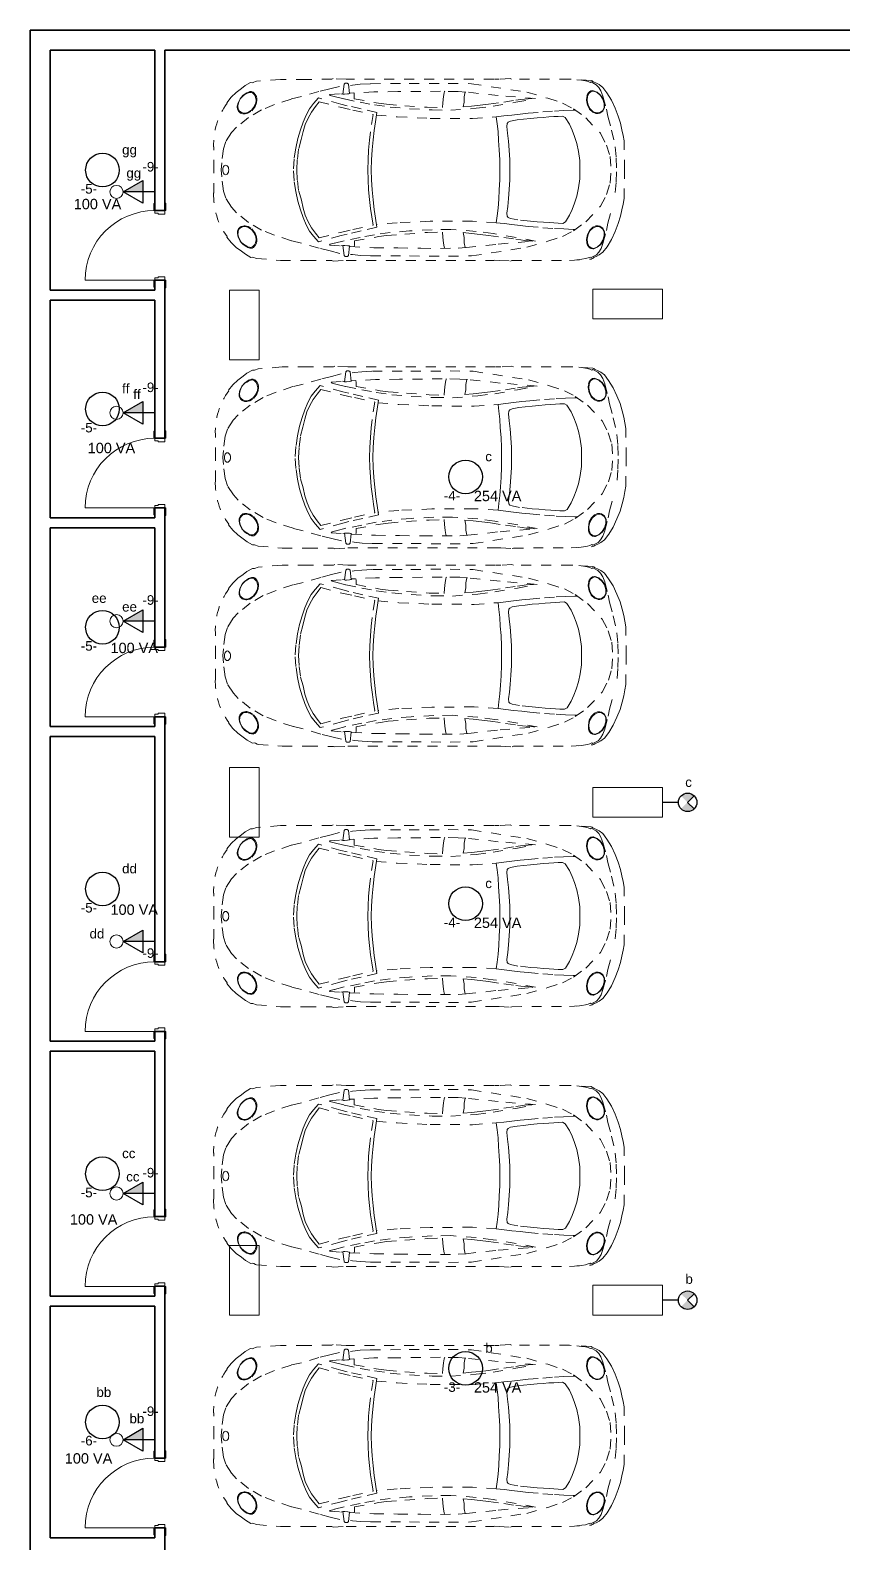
# Model space of a CAD drawing. Header units: metres. Extents: x -182 to 99, y 70 to 113.
# Drawn here: x -167.79 to -159.63, y 95.7 to 110.89 of the extents above; entities that cross this region are included whole.
import ezdxf

# ---------------------------------------------------------------- set-up
doc = ezdxf.new("R2010")
doc.units = ezdxf.units.M
doc.header["$LTSCALE"] = 0.01
doc.linetypes.add('Basculante', pattern=[0.003969, 0.002381, -0.001587])
for name, color, linetype, lineweight in [('A-DETL-GENF', 3, 'Basculante', 9), ('A-DOOR', 1, 'Continuous', 9), ('A-DOOR-FRAM', 1, 'Continuous', 13), ('A-WALL', 2, 'Continuous', 9), ('S-COLS', 6, 'Continuous', 9)]:
    doc.layers.add(name, color=color, linetype=linetype, lineweight=lineweight)
doc.layers.add('Elétrica', color=7, linetype='Continuous')
doc.styles.add('Arial', font='arial.ttf', dxfattribs={"height": 0.29506})

# ---------------------------------------------------------------- blocks, each defined once
blk = doc.blocks.new('M_RPC Escarabajo - M_RPC Escarabajo-195601-Subsuelo')
at = {"layer": 'A-DETL-GENF'}
for p, q in [((-0.235, 3.363), (-0.003, 3.363)), ((-0.003, 3.363), (0.229, 3.363)), ((-0.678, 3.23), (-0.732, 3.187)), ((-0.673, 3.229), (-0.678, 3.23)), ((-0.378, 3.183), (-0.287, 3.243)), ((-0.287, 3.243), (-0.215, 3.265)), ((-0.215, 3.265), (-0.074, 3.283)), ((-0.074, 3.283), (-0.002, 3.287)), ((-0.049, 3.25), (-0.051, 3.242)), ((-0.051, 3.242), (-0.049, 3.235)), ((-0.044, 3.257), (-0.049, 3.25)), ((-0.049, 3.235), (-0.044, 3.227)), ((-0.037, 3.264), (-0.044, 3.257)), ((-0.044, 3.227), (-0.037, 3.221)), ((-0.027, 3.268), (-0.037, 3.264)), ((-0.037, 3.221), (-0.027, 3.216)), ((-0.016, 3.271), (-0.027, 3.268)), ((-0.027, 3.216), (-0.016, 3.213)), ((-0.003, 3.272), (-0.016, 3.271)), ((-0.016, 3.213), (-0.003, 3.212)), ((0.068, 3.283), (-0.003, 3.287)), ((-0.003, 3.212), (-0.002, 3.212)), ((-0.002, 3.272), (0.01, 3.271)), ((0.01, 3.213), (-0.002, 3.212)), ((0.01, 3.271), (0.021, 3.268)), ((0.021, 3.216), (0.01, 3.213)), ((0.021, 3.268), (0.031, 3.264)), ((0.031, 3.221), (0.021, 3.216)), ((0.031, 3.264), (0.038, 3.257)), ((0.038, 3.227), (0.031, 3.221)), ((0.038, 3.257), (0.043, 3.25)), ((0.043, 3.235), (0.038, 3.227)), ((0.043, 3.25), (0.045, 3.242)), ((0.045, 3.242), (0.043, 3.235)), ((0.21, 3.266), (0.068, 3.283)), ((0.281, 3.243), (0.21, 3.266)), ((0.373, 3.184), (0.281, 3.243)), ((0.726, 3.188), (0.672, 3.23)), ((-0.85, 3.045), (-0.881, 2.991)), ((-0.819, 3.083), (-0.85, 3.045)), ((-0.781, 3.137), (-0.819, 3.083)), ((-0.732, 3.187), (-0.781, 3.137)), ((-0.767, 3.047), (-0.777, 3.029)), ((-0.76, 3.048), (-0.77, 3.031)), ((-0.753, 3.066), (-0.767, 3.047)), ((-0.748, 3.065), (-0.76, 3.048)), ((-0.731, 3.088), (-0.753, 3.066)), ((-0.728, 3.086), (-0.748, 3.065)), ((-0.718, 3.098), (-0.731, 3.088)), ((-0.716, 3.095), (-0.728, 3.086)), ((-0.677, 3.119), (-0.718, 3.098)), ((-0.677, 3.114), (-0.716, 3.095)), ((-0.642, 3.125), (-0.677, 3.119)), ((-0.645, 3.12), (-0.677, 3.114)), ((-0.634, 3.119), (-0.645, 3.12)), ((-0.631, 3.125), (-0.642, 3.125)), ((-0.619, 3.117), (-0.634, 3.119)), ((-0.615, 3.123), (-0.631, 3.125)), ((-0.606, 3.112), (-0.619, 3.117)), ((-0.601, 3.118), (-0.615, 3.123)), ((-0.596, 3.106), (-0.606, 3.112)), ((-0.59, 3.11), (-0.601, 3.118)), ((-0.577, 3.083), (-0.596, 3.106)), ((-0.581, 3.101), (-0.59, 3.11)), ((-0.574, 3.093), (-0.581, 3.101)), ((-0.579, 3.02), (-0.572, 3.047)), ((-0.574, 3.069), (-0.577, 3.083)), ((-0.57, 3.086), (-0.574, 3.093)), ((-0.572, 3.056), (-0.574, 3.069)), ((-0.572, 3.047), (-0.572, 3.056)), ((-0.572, 3.018), (-0.564, 3.047)), ((-0.567, 3.072), (-0.57, 3.086)), ((-0.564, 3.058), (-0.567, 3.072)), ((-0.564, 3.047), (-0.564, 3.058)), ((-0.53, 3.014), (-0.433, 3.134)), ((-0.433, 3.134), (-0.378, 3.183)), ((0.427, 3.135), (0.373, 3.184)), ((0.524, 3.014), (0.427, 3.135)), ((0.559, 3.058), (0.561, 3.072)), ((0.559, 3.048), (0.559, 3.058)), ((0.566, 3.019), (0.559, 3.048)), ((0.561, 3.072), (0.565, 3.087)), ((0.565, 3.087), (0.568, 3.093)), ((0.566, 3.057), (0.569, 3.07)), ((0.566, 3.047), (0.566, 3.057)), ((0.573, 3.02), (0.566, 3.047)), ((0.568, 3.093), (0.575, 3.102)), ((0.569, 3.07), (0.572, 3.084)), ((0.572, 3.084), (0.59, 3.106)), ((0.575, 3.102), (0.584, 3.111)), ((0.584, 3.111), (0.595, 3.118)), ((0.59, 3.106), (0.6, 3.113)), ((0.595, 3.118), (0.609, 3.123)), ((0.6, 3.113), (0.613, 3.118)), ((0.609, 3.123), (0.626, 3.126)), ((0.613, 3.118), (0.629, 3.12)), ((0.626, 3.126), (0.637, 3.126)), ((0.629, 3.12), (0.639, 3.12)), ((0.637, 3.126), (0.672, 3.119)), ((0.639, 3.12), (0.671, 3.114)), ((0.671, 3.114), (0.71, 3.096)), ((0.672, 3.119), (0.712, 3.099)), ((0.71, 3.096), (0.722, 3.087)), ((0.712, 3.099), (0.725, 3.089)), ((0.722, 3.087), (0.742, 3.066)), ((0.725, 3.089), (0.747, 3.066)), ((0.775, 3.138), (0.726, 3.188)), ((0.742, 3.066), (0.755, 3.049)), ((0.747, 3.066), (0.761, 3.047)), ((0.755, 3.049), (0.765, 3.032)), ((0.761, 3.047), (0.772, 3.03)), ((0.814, 3.084), (0.775, 3.138)), ((0.844, 3.046), (0.814, 3.084)), ((0.875, 2.992), (0.844, 3.046)), ((-0.893, 2.934), (-0.912, 2.692)), ((-0.89, 2.945), (-0.893, 2.934)), ((-0.882, 2.96), (-0.89, 2.945)), ((-0.879, 2.971), (-0.882, 2.96)), ((-0.881, 2.991), (-0.879, 2.971)), ((-0.788, 2.999), (-0.789, 2.984)), ((-0.789, 2.984), (-0.788, 2.977)), ((-0.782, 3.02), (-0.788, 2.999)), ((-0.788, 2.977), (-0.783, 2.967)), ((-0.783, 2.967), (-0.781, 2.964)), ((-0.777, 3.029), (-0.782, 3.02)), ((-0.78, 3.004), (-0.781, 2.99)), ((-0.781, 2.99), (-0.78, 2.984)), ((-0.781, 2.964), (-0.773, 2.956)), ((-0.775, 3.023), (-0.78, 3.004)), ((-0.78, 2.984), (-0.775, 2.974)), ((-0.77, 3.031), (-0.775, 3.023)), ((-0.775, 2.974), (-0.766, 2.963)), ((-0.773, 2.956), (-0.761, 2.946)), ((-0.766, 2.963), (-0.755, 2.954)), ((-0.761, 2.946), (-0.738, 2.934)), ((-0.755, 2.954), (-0.734, 2.942)), ((-0.738, 2.934), (-0.72, 2.931)), ((-0.734, 2.942), (-0.717, 2.939)), ((-0.72, 2.931), (-0.706, 2.93)), ((-0.717, 2.939), (-0.704, 2.938)), ((-0.706, 2.93), (-0.676, 2.934)), ((-0.704, 2.938), (-0.676, 2.941)), ((-0.676, 2.941), (-0.633, 2.959)), ((-0.676, 2.934), (-0.639, 2.948)), ((-0.639, 2.948), (-0.63, 2.953)), ((-0.633, 2.959), (-0.601, 2.985)), ((-0.63, 2.953), (-0.596, 2.981)), ((-0.607, 2.882), (-0.53, 3.014)), ((-0.601, 2.985), (-0.579, 3.02)), ((-0.589, 2.99), (-0.572, 3.018)), ((0.601, 2.882), (0.524, 3.014)), ((0.583, 2.991), (0.566, 3.019)), ((0.596, 2.985), (0.573, 3.02)), ((0.624, 2.953), (0.59, 2.981)), ((0.627, 2.959), (0.596, 2.985)), ((0.634, 2.948), (0.624, 2.953)), ((0.67, 2.941), (0.627, 2.959)), ((0.67, 2.934), (0.634, 2.948)), ((0.698, 2.938), (0.67, 2.941)), ((0.701, 2.931), (0.67, 2.934)), ((0.711, 2.94), (0.698, 2.938)), ((0.714, 2.931), (0.701, 2.931)), ((0.728, 2.943), (0.711, 2.94)), ((0.733, 2.934), (0.714, 2.931)), ((0.75, 2.954), (0.728, 2.943)), ((0.756, 2.946), (0.733, 2.934)), ((0.761, 2.964), (0.75, 2.954)), ((0.768, 2.956), (0.756, 2.946)), ((0.77, 2.974), (0.761, 2.964)), ((0.765, 3.032), (0.769, 3.024)), ((0.775, 2.964), (0.768, 2.956)), ((0.769, 3.024), (0.775, 3.005)), ((0.774, 2.984), (0.77, 2.974)), ((0.772, 3.03), (0.776, 3.021)), ((0.776, 2.991), (0.774, 2.984)), ((0.775, 3.005), (0.776, 2.991)), ((0.777, 2.967), (0.775, 2.964)), ((0.776, 3.021), (0.783, 3)), ((0.782, 2.978), (0.777, 2.967)), ((0.784, 2.985), (0.782, 2.978)), ((0.783, 3), (0.784, 2.985)), ((0.873, 2.972), (0.875, 2.992)), ((0.877, 2.961), (0.873, 2.972)), ((0.884, 2.945), (0.877, 2.961)), ((0.888, 2.935), (0.884, 2.945)), ((0.906, 2.693), (0.888, 2.935)), ((-0.714, 2.583), (-0.658, 2.753)), ((-0.658, 2.753), (-0.607, 2.882)), ((0.653, 2.754), (0.601, 2.882)), ((0.709, 2.584), (0.653, 2.754)), ((-0.912, 2.692), (-0.912, 2.433)), ((-0.738, 2.482), (-0.714, 2.583)), ((0.733, 2.483), (0.709, 2.584)), ((0.906, 2.434), (0.906, 2.693)), ((-0.912, 2.433), (-0.913, 2.177)), ((-0.789, 2.305), (-0.738, 2.482)), ((-0.617, 2.4), (-0.553, 2.436)), ((-0.553, 2.436), (-0.482, 2.466)), ((-0.459, 2.443), (-0.523, 2.414)), ((-0.482, 2.466), (-0.404, 2.493)), ((-0.388, 2.466), (-0.459, 2.443)), ((-0.404, 2.493), (-0.317, 2.519)), ((-0.306, 2.483), (-0.388, 2.466)), ((-0.317, 2.519), (-0.221, 2.539)), ((-0.218, 2.509), (-0.306, 2.483)), ((-0.221, 2.539), (-0.112, 2.555)), ((-0.11, 2.523), (-0.218, 2.509)), ((-0.112, 2.555), (-0.002, 2.561)), ((-0.002, 2.529), (-0.11, 2.523)), ((0.107, 2.555), (-0.003, 2.561)), ((-0.003, 2.529), (0.105, 2.523)), ((0.105, 2.523), (0.213, 2.509)), ((0.216, 2.539), (0.107, 2.555)), ((0.213, 2.509), (0.301, 2.484)), ((0.312, 2.519), (0.216, 2.539)), ((0.301, 2.484), (0.383, 2.466)), ((0.399, 2.493), (0.312, 2.519)), ((0.383, 2.466), (0.454, 2.444)), ((0.477, 2.466), (0.399, 2.493)), ((0.454, 2.444), (0.518, 2.415)), ((0.548, 2.436), (0.477, 2.466)), ((0.612, 2.4), (0.548, 2.436)), ((0.784, 2.306), (0.733, 2.483)), ((0.908, 2.178), (0.906, 2.434)), ((-0.817, 2.195), (-0.789, 2.305)), ((-0.725, 2.31), (-0.668, 2.36)), ((-0.663, 2.084), (-0.725, 2.31)), ((-0.639, 2.341), (-0.686, 2.303)), ((-0.686, 2.303), (-0.631, 2.091)), ((-0.668, 2.36), (-0.617, 2.4)), ((-0.583, 2.382), (-0.639, 2.341)), ((-0.523, 2.414), (-0.583, 2.382)), ((0.518, 2.415), (0.578, 2.382)), ((0.578, 2.382), (0.633, 2.342)), ((0.663, 2.361), (0.612, 2.4)), ((0.681, 2.303), (0.626, 2.092)), ((0.633, 2.342), (0.681, 2.303)), ((0.658, 2.085), (0.72, 2.31)), ((0.72, 2.31), (0.663, 2.361)), ((0.812, 2.196), (0.784, 2.306)), ((-0.913, 2.177), (-0.919, 2.163)), ((-0.919, 2.163), (-0.911, 2.033)), ((-0.841, 2.098), (-0.817, 2.195)), ((-0.758, 2.199), (-0.767, 2.085)), ((-0.75, 2.192), (-0.758, 2.199)), ((-0.74, 2.153), (-0.75, 2.192)), ((-0.714, 2.052), (-0.74, 2.153)), ((0.735, 2.153), (0.71, 2.052)), ((0.745, 2.192), (0.735, 2.153)), ((0.753, 2.2), (0.745, 2.192)), ((0.753, 2.2), (0.762, 2.086)), ((0.836, 2.099), (0.812, 2.196)), ((0.907, 2.034), (0.914, 2.164)), ((0.914, 2.164), (0.908, 2.178)), ((-0.911, 2.033), (-0.911, 0.549)), ((-0.863, 2.053), (-0.872, 2.042)), ((-0.872, 2.042), (-0.872, 2.021)), ((-0.872, 2.021), (-0.863, 2.009)), ((-0.763, 2.065), (-0.863, 2.053)), ((-0.863, 2.009), (-0.769, 2)), ((-0.851, 1.988), (-0.854, 1.968)), ((-0.773, 1.994), (-0.784, 1.755)), ((-0.769, 2), (-0.773, 1.994)), ((-0.769, 2), (-0.767, 2.004)), ((-0.767, 2.085), (-0.763, 2.065)), ((-0.767, 2.004), (-0.764, 2.017)), ((-0.764, 2.017), (-0.762, 2.047)), ((-0.762, 2.06), (-0.763, 2.065)), ((-0.762, 2.047), (-0.762, 2.06)), ((-0.681, 1.893), (-0.714, 2.052)), ((-0.647, 2.022), (-0.663, 2.084)), ((-0.614, 1.882), (-0.647, 2.022)), ((-0.631, 2.091), (-0.602, 1.965)), ((0.626, 2.092), (0.598, 1.965)), ((0.61, 1.882), (0.642, 2.022)), ((0.642, 2.022), (0.658, 2.085)), ((0.71, 2.052), (0.676, 1.893)), ((0.757, 2.061), (0.758, 2.066)), ((0.757, 2.048), (0.757, 2.061)), ((0.76, 2.018), (0.757, 2.048)), ((0.762, 2.086), (0.758, 2.065)), ((0.758, 2.066), (0.858, 2.054)), ((0.762, 2.005), (0.76, 2.018)), ((0.764, 2.001), (0.762, 2.005)), ((0.858, 2.01), (0.764, 2.001)), ((0.768, 1.994), (0.764, 2.001)), ((0.78, 1.756), (0.768, 1.994)), ((0.846, 1.989), (0.849, 1.969)), ((0.858, 2.054), (0.867, 2.042)), ((0.867, 2.022), (0.858, 2.01)), ((0.867, 2.042), (0.867, 2.022)), ((0.907, 0.55), (0.907, 2.034)), ((-0.862, 1.89), (-0.867, 1.786)), ((-0.854, 1.968), (-0.862, 1.89)), ((-0.776, 1.951), (-0.77, 1.952)), ((-0.77, 1.952), (-0.762, 1.95)), ((-0.762, 1.95), (-0.716, 1.95)), ((-0.716, 1.95), (-0.672, 1.706)), ((-0.654, 1.747), (-0.681, 1.893)), ((-0.579, 1.725), (-0.614, 1.882)), ((-0.602, 1.965), (-0.557, 1.762)), ((0.598, 1.965), (0.553, 1.763)), ((0.574, 1.726), (0.61, 1.882)), ((0.676, 1.893), (0.65, 1.747)), ((0.711, 1.951), (0.667, 1.707)), ((0.758, 1.951), (0.711, 1.951)), ((0.765, 1.953), (0.758, 1.951)), ((0.771, 1.952), (0.765, 1.953)), ((0.849, 1.969), (0.857, 1.891)), ((0.857, 1.891), (0.863, 1.787)), ((-0.867, 1.786), (-0.867, 1.398)), ((-0.784, 1.755), (-0.787, 1.514)), ((-0.672, 1.706), (-0.661, 1.627)), ((-0.632, 1.591), (-0.654, 1.747)), ((-0.486, 1.74), (-0.579, 1.725)), ((-0.557, 1.762), (-0.473, 1.775)), ((-0.534, 1.521), (-0.552, 1.73)), ((-0.399, 1.751), (-0.486, 1.74)), ((-0.473, 1.775), (-0.392, 1.787)), ((-0.302, 1.763), (-0.399, 1.751)), ((-0.392, 1.787), (-0.299, 1.798)), ((-0.203, 1.772), (-0.302, 1.763)), ((-0.299, 1.798), (-0.202, 1.807)), ((-0.102, 1.778), (-0.203, 1.772)), ((-0.202, 1.807), (-0.102, 1.812)), ((-0.102, 1.812), (-0.001, 1.814)), ((-0.001, 1.781), (-0.102, 1.778)), ((0.097, 1.812), (-0.003, 1.814)), ((-0.003, 1.781), (0.098, 1.778)), ((0.197, 1.807), (0.097, 1.812)), ((0.098, 1.778), (0.198, 1.772)), ((0.295, 1.798), (0.197, 1.807)), ((0.198, 1.772), (0.298, 1.763)), ((0.38, 1.788), (0.295, 1.798)), ((0.298, 1.763), (0.394, 1.752)), ((0.553, 1.763), (0.38, 1.788)), ((0.394, 1.752), (0.481, 1.74)), ((0.481, 1.74), (0.574, 1.726)), ((0.547, 1.731), (0.53, 1.521)), ((0.65, 1.747), (0.628, 1.591)), ((0.667, 1.707), (0.657, 1.628)), ((0.783, 1.515), (0.78, 1.756)), ((0.863, 1.787), (0.864, 1.399)), ((-0.661, 1.627), (-0.647, 1.444)), ((-0.615, 1.397), (-0.632, 1.591)), ((-0.519, 1.19), (-0.534, 1.521)), ((0.53, 1.521), (0.515, 1.19)), ((0.628, 1.591), (0.611, 1.398)), ((0.657, 1.628), (0.642, 1.445)), ((-0.867, 1.398), (-0.87, 1.006)), ((-0.787, 1.514), (-0.79, 1.283)), ((-0.647, 1.444), (-0.631, 1.217)), ((-0.603, 1.17), (-0.615, 1.397)), ((0.611, 1.398), (0.599, 1.17)), ((0.642, 1.445), (0.627, 1.218)), ((0.785, 1.284), (0.783, 1.515)), ((0.864, 1.399), (0.866, 1.007)), ((-0.79, 1.283), (-0.791, 1.086)), ((-0.631, 1.217), (-0.627, 1.067)), ((0.627, 1.218), (0.623, 1.067)), ((0.787, 1.086), (0.785, 1.284)), ((-0.791, 1.086), (-0.789, 0.907)), ((-0.627, 1.067), (-0.677, 1.063)), ((-0.601, 0.982), (-0.603, 1.17)), ((-0.517, 0.764), (-0.519, 1.19)), ((0.515, 1.19), (0.513, 0.765)), ((0.599, 1.17), (0.597, 0.983)), ((0.623, 1.067), (0.672, 1.063)), ((0.672, 1.063), (0.733, 1.056)), ((0.785, 0.908), (0.787, 1.086)), ((-0.87, 1.006), (-0.867, 0.774)), ((-0.787, 1.045), (-0.791, 1.042)), ((-0.775, 1.049), (-0.787, 1.045)), ((-0.737, 1.056), (-0.775, 1.049)), ((-0.677, 1.063), (-0.737, 1.056)), ((-0.62, 0.729), (-0.601, 0.982)), ((0.597, 0.983), (0.616, 0.729)), ((0.733, 1.056), (0.771, 1.05)), ((0.771, 1.05), (0.783, 1.046)), ((0.783, 1.046), (0.787, 1.043)), ((0.866, 1.007), (0.863, 0.775)), ((-0.867, 0.774), (-0.78, 0.218)), ((-0.789, 0.907), (-0.783, 0.829)), ((-0.783, 0.837), (-0.734, 0.848)), ((-0.783, 0.829), (-0.748, 0.505)), ((-0.734, 0.848), (-0.682, 0.848)), ((-0.682, 0.848), (-0.633, 0.858)), ((-0.64, 0.774), (-0.65, 0.687)), ((-0.633, 0.858), (-0.64, 0.774)), ((-0.533, 0.525), (-0.517, 0.764)), ((0.513, 0.765), (0.53, 0.525)), ((0.629, 0.859), (0.636, 0.775)), ((0.678, 0.849), (0.629, 0.859)), ((0.636, 0.775), (0.646, 0.688)), ((0.73, 0.849), (0.678, 0.849)), ((0.78, 0.838), (0.73, 0.849)), ((0.745, 0.505), (0.779, 0.83)), ((0.863, 0.775), (0.777, 0.219)), ((0.779, 0.83), (0.785, 0.908)), ((-0.65, 0.687), (-0.66, 0.602)), ((-0.642, 0.557), (-0.62, 0.729)), ((0.616, 0.729), (0.638, 0.557)), ((0.646, 0.688), (0.656, 0.602)), ((-0.911, 0.496), (-0.918, 0.384)), ((-0.911, 0.549), (-0.91, 0.543)), ((-0.91, 0.543), (-0.911, 0.496)), ((-0.748, 0.505), (-0.717, 0.132)), ((-0.66, 0.602), (-0.682, 0.45)), ((-0.68, 0.327), (-0.642, 0.557)), ((-0.533, 0.525), (-0.542, 0.447)), ((-0.465, 0.516), (-0.533, 0.525)), ((-0.386, 0.508), (-0.465, 0.516)), ((-0.298, 0.501), (-0.386, 0.508)), ((-0.203, 0.495), (-0.298, 0.501)), ((-0.102, 0.489), (-0.203, 0.495)), ((0, 0.489), (-0.102, 0.489)), ((-0.003, 0.489), (0.099, 0.489)), ((0.099, 0.489), (0.199, 0.495)), ((0.199, 0.495), (0.294, 0.502)), ((0.294, 0.502), (0.382, 0.508)), ((0.382, 0.508), (0.461, 0.517)), ((0.461, 0.517), (0.53, 0.525)), ((0.53, 0.525), (0.539, 0.448)), ((0.638, 0.557), (0.677, 0.328)), ((0.656, 0.602), (0.678, 0.451)), ((0.714, 0.132), (0.745, 0.505)), ((0.907, 0.496), (0.907, 0.544)), ((0.914, 0.385), (0.907, 0.496)), ((-0.918, 0.384), (-0.912, 0.37)), ((-0.912, 0.37), (-0.911, -0.21)), ((-0.717, 0.132), (-0.68, 0.327)), ((-0.7, 0.328), (-0.706, 0.28)), ((-0.682, 0.45), (-0.7, 0.328)), ((-0.552, 0.368), (-0.561, 0.287)), ((-0.542, 0.447), (-0.552, 0.368)), ((-0.517, 0.183), (-0.504, 0.309)), ((-0.504, 0.309), (-0.49, 0.383)), ((-0.49, 0.383), (-0.48, 0.405)), ((-0.48, 0.405), (-0.468, 0.417)), ((-0.468, 0.417), (-0.437, 0.419)), ((-0.437, 0.419), (-0.369, 0.411)), ((-0.369, 0.411), (-0.29, 0.403)), ((-0.29, 0.403), (-0.199, 0.396)), ((-0.199, 0.396), (-0.102, 0.391)), ((-0.102, 0.391), (0, 0.388)), ((0.098, 0.391), (-0.003, 0.388)), ((0.196, 0.396), (0.098, 0.391)), ((0.286, 0.403), (0.196, 0.396)), ((0.366, 0.412), (0.286, 0.403)), ((0.434, 0.42), (0.366, 0.412)), ((0.464, 0.417), (0.434, 0.42)), ((0.476, 0.405), (0.464, 0.417)), ((0.487, 0.383), (0.476, 0.405)), ((0.499, 0.315), (0.487, 0.383)), ((0.506, 0.252), (0.499, 0.315)), ((0.539, 0.448), (0.548, 0.369)), ((0.548, 0.369), (0.558, 0.287)), ((0.677, 0.328), (0.714, 0.132)), ((0.678, 0.451), (0.696, 0.329)), ((0.696, 0.329), (0.703, 0.281)), ((0.908, 0.371), (0.914, 0.385)), ((0.908, -0.209), (0.908, 0.371)), ((-0.78, 0.218), (-0.72, 0.008)), ((-0.716, 0.17), (-0.719, 0.157)), ((-0.714, 0.205), (-0.716, 0.17)), ((-0.711, 0.242), (-0.714, 0.205)), ((-0.706, 0.28), (-0.711, 0.242)), ((-0.57, 0.206), (-0.583, 0.058)), ((-0.561, 0.287), (-0.57, 0.206)), ((-0.523, 0.116), (-0.517, 0.183)), ((0.514, 0.183), (0.506, 0.252)), ((0.52, 0.116), (0.514, 0.183)), ((0.558, 0.287), (0.566, 0.206)), ((0.566, 0.206), (0.579, 0.059)), ((0.703, 0.281), (0.708, 0.243)), ((0.708, 0.243), (0.711, 0.206)), ((0.711, 0.206), (0.713, 0.17)), ((0.713, 0.17), (0.716, 0.158)), ((0.777, 0.219), (0.717, 0.009)), ((-0.72, 0.008), (-0.671, -0.141)), ((-0.583, 0.058), (-0.591, -0.059)), ((-0.532, -0.004), (-0.528, 0.052)), ((-0.528, 0.052), (-0.523, 0.116)), ((0.525, 0.053), (0.52, 0.116)), ((0.529, -0.003), (0.525, 0.053)), ((0.579, 0.059), (0.588, -0.058)), ((0.717, 0.009), (0.668, -0.141)), ((-0.671, -0.141), (-0.614, -0.251)), ((-0.596, -0.152), (-0.6, -0.248)), ((-0.591, -0.059), (-0.596, -0.152)), ((-0.54, -0.142), (-0.538, -0.095)), ((-0.525, -0.168), (-0.54, -0.142)), ((-0.538, -0.095), (-0.535, -0.051)), ((-0.535, -0.051), (-0.532, -0.004)), ((0.522, -0.167), (0.537, -0.141)), ((0.532, -0.051), (0.529, -0.003)), ((0.535, -0.095), (0.532, -0.051)), ((0.537, -0.141), (0.535, -0.095)), ((0.588, -0.058), (0.593, -0.151)), ((0.593, -0.151), (0.597, -0.248)), ((0.668, -0.141), (0.611, -0.251)), ((-0.911, -0.21), (-0.898, -0.426)), ((-0.906, -0.285), (-0.9, -0.333)), ((-0.614, -0.251), (-0.524, -0.375)), ((-0.6, -0.248), (-0.6, -0.271)), ((-0.459, -0.21), (-0.525, -0.168)), ((-0.399, -0.237), (-0.459, -0.21)), ((-0.337, -0.261), (-0.399, -0.237)), ((-0.266, -0.284), (-0.337, -0.261)), ((-0.183, -0.3), (-0.266, -0.284)), ((-0.093, -0.312), (-0.183, -0.3)), ((0.09, -0.312), (0.181, -0.3)), ((0.181, -0.3), (0.263, -0.283)), ((0.263, -0.283), (0.334, -0.261)), ((0.334, -0.261), (0.396, -0.237)), ((0.396, -0.237), (0.456, -0.21)), ((0.456, -0.21), (0.522, -0.167)), ((0.611, -0.251), (0.521, -0.374)), ((0.597, -0.248), (0.597, -0.27)), ((0.895, -0.426), (0.908, -0.209)), ((0.903, -0.285), (0.897, -0.332)), ((-0.9, -0.333), (-0.894, -0.372)), ((-0.898, -0.426), (-0.893, -0.437)), ((-0.894, -0.372), (-0.886, -0.398)), ((-0.893, -0.437), (-0.888, -0.446)), ((-0.888, -0.446), (-0.88, -0.459)), ((-0.886, -0.398), (-0.878, -0.418)), ((-0.878, -0.418), (-0.883, -0.428)), ((-0.883, -0.428), (-0.856, -0.48)), ((-0.792, -0.424), (-0.795, -0.444)), ((-0.795, -0.444), (-0.795, -0.453)), ((-0.795, -0.453), (-0.78, -0.489)), ((-0.784, -0.41), (-0.792, -0.424)), ((-0.787, -0.427), (-0.791, -0.453)), ((-0.791, -0.453), (-0.775, -0.49)), ((-0.768, -0.405), (-0.787, -0.427)), ((-0.773, -0.401), (-0.784, -0.41)), ((-0.76, -0.392), (-0.773, -0.401)), ((-0.736, -0.39), (-0.768, -0.405)), ((-0.74, -0.385), (-0.76, -0.392)), ((-0.732, -0.383), (-0.74, -0.385)), ((-0.697, -0.388), (-0.736, -0.39)), ((-0.701, -0.382), (-0.732, -0.383)), ((-0.65, -0.391), (-0.701, -0.382)), ((-0.651, -0.396), (-0.697, -0.388)), ((-0.612, -0.419), (-0.651, -0.396)), ((-0.609, -0.413), (-0.65, -0.391)), ((-0.585, -0.449), (-0.612, -0.419)), ((-0.579, -0.445), (-0.609, -0.413)), ((-0.572, -0.483), (-0.585, -0.449)), ((-0.566, -0.475), (-0.579, -0.445)), ((-0.524, -0.375), (-0.367, -0.521)), ((0.001, -0.315), (-0.093, -0.312)), ((-0.003, -0.315), (0.09, -0.312)), ((0.521, -0.374), (0.365, -0.52)), ((0.564, -0.475), (0.576, -0.444)), ((0.569, -0.482), (0.582, -0.448)), ((0.576, -0.444), (0.606, -0.412)), ((0.582, -0.448), (0.609, -0.418)), ((0.606, -0.412), (0.648, -0.39)), ((0.609, -0.418), (0.648, -0.396)), ((0.648, -0.39), (0.699, -0.381)), ((0.648, -0.396), (0.694, -0.388)), ((0.694, -0.388), (0.733, -0.39)), ((0.699, -0.381), (0.73, -0.383)), ((0.733, -0.39), (0.766, -0.404)), ((0.737, -0.384), (0.757, -0.391)), ((0.757, -0.391), (0.771, -0.4)), ((0.766, -0.404), (0.784, -0.426)), ((0.771, -0.4), (0.781, -0.41)), ((0.788, -0.452), (0.773, -0.489)), ((0.792, -0.452), (0.778, -0.489)), ((0.781, -0.41), (0.79, -0.424)), ((0.784, -0.426), (0.788, -0.452)), ((0.79, -0.424), (0.793, -0.443)), ((0.793, -0.443), (0.792, -0.452)), ((0.88, -0.428), (0.853, -0.479)), ((0.884, -0.397), (0.875, -0.417)), ((0.875, -0.417), (0.88, -0.428)), ((0.877, -0.458), (0.885, -0.445)), ((0.891, -0.371), (0.884, -0.397)), ((0.885, -0.445), (0.89, -0.436)), ((0.89, -0.436), (0.895, -0.426)), ((0.897, -0.332), (0.891, -0.371)), ((-0.88, -0.459), (-0.874, -0.476)), ((-0.874, -0.476), (-0.857, -0.509)), ((-0.857, -0.509), (-0.829, -0.545)), ((-0.856, -0.48), (-0.829, -0.505)), ((-0.829, -0.505), (-0.792, -0.527)), ((-0.829, -0.545), (-0.774, -0.587)), ((-0.792, -0.527), (-0.741, -0.546)), ((-0.78, -0.489), (-0.751, -0.523)), ((-0.775, -0.49), (-0.747, -0.522)), ((-0.774, -0.587), (-0.701, -0.63)), ((-0.751, -0.523), (-0.714, -0.548)), ((-0.747, -0.522), (-0.71, -0.545)), ((-0.741, -0.546), (-0.61, -0.582)), ((-0.714, -0.548), (-0.666, -0.561)), ((-0.71, -0.545), (-0.666, -0.558)), ((-0.666, -0.558), (-0.626, -0.557)), ((-0.666, -0.561), (-0.622, -0.561)), ((-0.626, -0.557), (-0.594, -0.542)), ((-0.622, -0.561), (-0.589, -0.545)), ((-0.61, -0.582), (-0.538, -0.594)), ((-0.594, -0.542), (-0.575, -0.515)), ((-0.589, -0.545), (-0.569, -0.515)), ((-0.575, -0.515), (-0.572, -0.483)), ((-0.569, -0.515), (-0.566, -0.499)), ((-0.565, -0.482), (-0.566, -0.475)), ((-0.566, -0.499), (-0.565, -0.482)), ((-0.538, -0.594), (-0.399, -0.633)), ((-0.367, -0.521), (-0.249, -0.583)), ((-0.249, -0.583), (-0.135, -0.618)), ((0.246, -0.582), (0.133, -0.618)), ((0.365, -0.52), (0.246, -0.582)), ((0.536, -0.594), (0.397, -0.633)), ((0.607, -0.581), (0.536, -0.594)), ((0.563, -0.482), (0.564, -0.475)), ((0.563, -0.498), (0.563, -0.482)), ((0.567, -0.515), (0.563, -0.498)), ((0.587, -0.545), (0.567, -0.515)), ((0.572, -0.515), (0.569, -0.482)), ((0.591, -0.541), (0.572, -0.515)), ((0.62, -0.56), (0.587, -0.545)), ((0.623, -0.557), (0.591, -0.541)), ((0.738, -0.546), (0.607, -0.581)), ((0.664, -0.56), (0.62, -0.56)), ((0.663, -0.557), (0.623, -0.557)), ((0.708, -0.545), (0.663, -0.557)), ((0.711, -0.547), (0.664, -0.56)), ((0.698, -0.63), (0.771, -0.586)), ((0.744, -0.521), (0.708, -0.545)), ((0.749, -0.522), (0.711, -0.547)), ((0.79, -0.526), (0.738, -0.546)), ((0.773, -0.489), (0.744, -0.521)), ((0.778, -0.489), (0.749, -0.522)), ((0.771, -0.586), (0.826, -0.544)), ((0.826, -0.504), (0.79, -0.526)), ((0.853, -0.479), (0.826, -0.504)), ((0.826, -0.544), (0.854, -0.508)), ((0.854, -0.508), (0.871, -0.475)), ((0.871, -0.475), (0.877, -0.458)), ((-0.701, -0.63), (-0.62, -0.668)), ((-0.62, -0.668), (-0.541, -0.7)), ((-0.541, -0.7), (-0.469, -0.721)), ((-0.469, -0.721), (-0.404, -0.737)), ((-0.404, -0.737), (-0.346, -0.749)), ((-0.346, -0.749), (-0.291, -0.758)), ((-0.291, -0.758), (-0.001, -0.763)), ((-0.23, -0.67), (-0.121, -0.678)), ((-0.135, -0.618), (0.001, -0.628)), ((-0.121, -0.678), (0.001, -0.681)), ((0.133, -0.618), (-0.003, -0.628)), ((0.118, -0.678), (-0.003, -0.681)), ((-0.001, -0.763), (0.288, -0.758)), ((0.228, -0.669), (0.118, -0.678)), ((0.397, -0.633), (0.228, -0.669)), ((0.288, -0.758), (0.344, -0.749)), ((0.344, -0.749), (0.401, -0.737)), ((0.401, -0.737), (0.466, -0.721)), ((0.466, -0.721), (0.538, -0.7)), ((0.538, -0.7), (0.617, -0.667)), ((0.617, -0.667), (0.698, -0.63))]:
    blk.add_line(p, q, dxfattribs=at)
for centre, start, end in [((-0.259, 2.662), 87.9664, 126.1629), ((0.254, 2.662), 53.8853, 92.0817)]:
    blk.add_arc(centre, 0.702, start, end, dxfattribs=at)
blk = doc.blocks.new('Pilar rectangular hormigón - 300 x 700 mm-506285-Subsuelo')
at = {"layer": 'S-COLS'}
for p, q in [((-0.15, 0.35), (-0.15, 0.35)), ((0.15, 0.35), (-0.15, 0.35)), ((-0.15, 0.35), (-0.15, -0.35)), ((0.15, 0.35), (0.15, 0.35)), ((0.15, -0.35), (0.15, 0.35)), ((-0.15, -0.35), (-0.15, -0.35)), ((-0.15, -0.35), (0.15, -0.35)), ((0.15, -0.35), (0.15, -0.35))]:
    blk.add_line(p, q, dxfattribs=at)
blk = doc.blocks.new('Puerta de 1 hoja - 70 x 210 cm-171867-Subsuelo')
at = {"layer": 'A-DOOR', "lineweight": 13}
blk.add_line((0.617, -0.05), (0.617, -0.75), dxfattribs=at)
blk.add_arc((0.617, -0.05), 0.7, 180, 270, dxfattribs=at)
at = {"layer": 'A-DOOR-FRAM', "lineweight": 9}
for p, q in [((-0.158, 0.06), (-0.158, 0.05)), ((-0.083, 0.06), (-0.158, 0.06)), ((-0.158, 0.06), (-0.158, 0.06)), ((-0.158, 0.05), (-0.083, 0.05)), ((-0.158, 0.05), (-0.158, 0.05)), ((-0.083, 0.05), (-0.083, 0.06)), ((-0.083, 0.06), (-0.083, 0.06)), ((-0.083, 0.05), (-0.083, 0.05)), ((-0.083, 0.05), (-0.083, 0.05)), ((-0.048, 0.05), (-0.083, 0.05)), ((-0.083, 0.05), (-0.083, -0.05)), ((-0.048, -0.015), (-0.048, 0.05)), ((-0.048, 0.05), (-0.048, 0.05)), ((0.582, 0.05), (0.582, -0.015)), ((0.617, 0.05), (0.582, 0.05)), ((0.582, 0.05), (0.582, 0.05)), ((0.617, 0.06), (0.617, 0.06)), ((0.617, 0.06), (0.617, 0.05)), ((0.617, 0.06), (0.692, 0.06)), ((0.692, 0.05), (0.617, 0.05)), ((0.617, 0.05), (0.617, 0.05)), ((0.617, -0.05), (0.617, 0.05)), ((0.617, 0.05), (0.617, 0.05)), ((0.692, 0.05), (0.692, 0.06)), ((0.692, 0.06), (0.692, 0.06)), ((0.692, 0.05), (0.692, 0.05)), ((-0.153, -0.05), (-0.153, -0.05)), ((-0.153, -0.05), (-0.083, -0.05)), ((-0.153, -0.05), (-0.153, -0.06)), ((-0.083, -0.06), (-0.153, -0.06)), ((-0.153, -0.06), (-0.153, -0.06)), ((-0.083, -0.06), (-0.083, -0.05)), ((-0.083, -0.05), (-0.083, -0.05)), ((-0.083, -0.05), (-0.058, -0.05)), ((-0.083, -0.05), (-0.083, -0.05)), ((-0.083, -0.06), (-0.083, -0.06)), ((-0.058, -0.015), (-0.048, -0.015)), ((-0.058, -0.05), (-0.058, -0.015)), ((-0.058, -0.015), (-0.058, -0.015)), ((-0.058, -0.05), (-0.058, -0.05)), ((-0.048, -0.015), (-0.048, -0.015)), ((0.582, -0.015), (0.592, -0.015)), ((0.582, -0.015), (0.582, -0.015)), ((0.592, -0.015), (0.592, -0.05)), ((0.592, -0.015), (0.592, -0.015)), ((0.592, -0.05), (0.617, -0.05)), ((0.592, -0.05), (0.592, -0.05)), ((0.617, -0.05), (0.617, -0.06)), ((0.687, -0.05), (0.617, -0.05)), ((0.617, -0.05), (0.617, -0.05)), ((0.617, -0.05), (0.617, -0.05)), ((0.617, -0.06), (0.687, -0.06)), ((0.617, -0.06), (0.617, -0.06)), ((0.687, -0.06), (0.687, -0.05)), ((0.687, -0.05), (0.687, -0.05)), ((0.687, -0.06), (0.687, -0.06))]:
    blk.add_line(p, q, dxfattribs=at)
at = {"layer": 'A-DOOR-FRAM'}
for p, q in [((-0.158, 0.06), (-0.083, 0.06)), ((-0.158, 0.05), (-0.158, 0.06)), ((-0.083, 0.05), (-0.158, 0.05)), ((-0.083, 0.06), (-0.083, 0.05)), ((-0.083, -0.05), (-0.083, 0.05)), ((-0.083, 0.05), (-0.048, 0.05)), ((-0.048, 0.05), (-0.048, -0.015)), ((0.582, -0.015), (0.582, 0.05)), ((0.582, 0.05), (0.617, 0.05)), ((0.617, 0.05), (0.617, 0.06)), ((0.617, 0.06), (0.692, 0.06)), ((0.692, 0.05), (0.617, 0.05)), ((0.617, 0.05), (0.617, -0.05)), ((0.692, 0.06), (0.692, 0.05)), ((-0.153, -0.06), (-0.153, -0.05)), ((-0.153, -0.05), (-0.083, -0.05)), ((-0.083, -0.06), (-0.153, -0.06)), ((-0.083, -0.05), (-0.083, -0.06)), ((-0.058, -0.05), (-0.083, -0.05)), ((-0.058, -0.015), (-0.058, -0.05)), ((-0.048, -0.015), (-0.058, -0.015)), ((0.592, -0.015), (0.582, -0.015)), ((0.592, -0.05), (0.592, -0.015)), ((0.617, -0.05), (0.592, -0.05)), ((0.617, -0.06), (0.617, -0.05)), ((0.617, -0.05), (0.687, -0.05)), ((0.687, -0.06), (0.617, -0.06)), ((0.687, -0.05), (0.687, -0.06))]:
    blk.add_line(p, q, dxfattribs=at)

msp = doc.modelspace()

# ---------------------------------------------------------------- hatches: boundary and pattern name
at = {"layer": 'Elétrica'}
for points in [[(-166.859, 109.266), (-166.661, 109.266), (-166.661, 109.381)], [(-166.859, 107.048), (-166.661, 107.048), (-166.661, 107.163)], [(-166.859, 104.955), (-166.661, 104.955), (-166.661, 105.069)], [(-166.859, 101.739), (-166.661, 101.739), (-166.661, 101.853)], [(-166.859, 99.208), (-166.661, 99.208), (-166.661, 99.322)], [(-166.859, 96.735), (-166.661, 96.735), (-166.661, 96.85)]]:
    msp.add_hatch(color=256, dxfattribs=at).paths.add_polyline_path(points)
at = {"layer": 'Elétrica', "ltscale": 0.5, "true_color": 0xffffff}
h = msp.add_hatch(color=7, dxfattribs=at)
edge = h.paths.add_edge_path()
edge.add_arc((-161.19, 103.136), 0.0929, 45.0002, 135)
edge.add_line((-161.256, 103.201), (-161.19, 103.136))
edge.add_line((-161.19, 103.136), (-161.125, 103.201))
edge = h.paths.add_edge_path()
edge.add_arc((-161.19, 103.136), 0.0929, 225.0002, 315)
edge.add_line((-161.125, 103.07), (-161.19, 103.136))
edge.add_line((-161.19, 103.136), (-161.256, 103.07))
h = msp.add_hatch(color=7, dxfattribs=at)
edge = h.paths.add_edge_path()
edge.add_arc((-161.19, 98.136), 0.0929, 45.0002, 135)
edge.add_line((-161.256, 98.201), (-161.19, 98.136))
edge.add_line((-161.19, 98.136), (-161.125, 98.201))
edge = h.paths.add_edge_path()
edge.add_arc((-161.19, 98.136), 0.0929, 225.0002, 315)
edge.add_line((-161.125, 98.07), (-161.19, 98.136))
edge.add_line((-161.19, 98.136), (-161.256, 98.07))

# ---------------------------------------------------------------- linework, layer by layer
at = {"layer": 'A-WALL', "color": 7, "lineweight": 35}
for p, q in [((-150.705, 110.89), (-167.791, 110.89)), ((-167.791, 110.89), (-167.791, 77.83)), ((-167.591, 110.69), (-166.541, 110.69)), ((-167.591, 108.28), (-167.591, 110.69)), ((-166.541, 110.69), (-166.541, 109.08)), ((-166.441, 109.08), (-166.441, 110.69)), ((-166.441, 110.69), (-152.055, 110.69)), ((-166.541, 109.08), (-166.441, 109.08)), ((-166.441, 108.38), (-166.541, 108.38)), ((-166.541, 108.38), (-166.541, 108.28)), ((-166.441, 106.793), (-166.441, 108.38)), ((-166.541, 108.28), (-167.591, 108.28)), ((-167.591, 108.18), (-166.541, 108.18)), ((-167.591, 105.993), (-167.591, 108.18)), ((-166.541, 108.18), (-166.541, 106.793)), ((-166.541, 106.793), (-166.441, 106.793)), ((-166.441, 106.093), (-166.541, 106.093)), ((-166.541, 106.093), (-166.541, 105.993)), ((-166.441, 104.696), (-166.441, 106.093)), ((-166.541, 105.993), (-167.591, 105.993)), ((-167.591, 105.893), (-166.541, 105.893)), ((-167.591, 103.896), (-167.591, 105.893)), ((-166.541, 105.893), (-166.541, 104.696)), ((-166.541, 104.696), (-166.441, 104.696)), ((-166.541, 103.896), (-167.591, 103.896)), ((-166.441, 103.996), (-166.541, 103.996)), ((-166.541, 103.996), (-166.541, 103.896)), ((-166.441, 101.536), (-166.441, 103.996)), ((-167.591, 103.796), (-166.541, 103.796)), ((-167.591, 100.736), (-167.591, 103.796)), ((-166.541, 103.796), (-166.541, 101.536)), ((-166.541, 101.536), (-166.441, 101.536)), ((-166.541, 100.736), (-167.591, 100.736)), ((-166.441, 100.836), (-166.541, 100.836)), ((-166.541, 100.836), (-166.541, 100.736)), ((-166.441, 98.976), (-166.441, 100.836)), ((-167.591, 100.636), (-166.541, 100.636)), ((-167.591, 98.176), (-167.591, 100.636)), ((-166.541, 100.636), (-166.541, 98.976)), ((-166.541, 98.976), (-166.441, 98.976)), ((-166.441, 98.276), (-166.541, 98.276)), ((-166.541, 98.276), (-166.541, 98.176)), ((-166.441, 96.551), (-166.441, 98.276)), ((-166.541, 98.176), (-167.591, 98.176)), ((-167.591, 98.076), (-166.541, 98.076)), ((-167.591, 95.751), (-167.591, 98.076)), ((-166.541, 98.076), (-166.541, 96.551)), ((-166.541, 96.551), (-166.441, 96.551)), ((-166.441, 95.851), (-166.541, 95.851)), ((-166.541, 95.851), (-166.541, 95.751)), ((-166.441, 94.576), (-166.441, 95.851)), ((-166.541, 95.751), (-167.591, 95.751))]:
    msp.add_line(p, q, dxfattribs=at)
at = {"layer": 'Elétrica'}
for p, q in [((-166.661, 109.266), (-166.859, 109.266)), ((-166.541, 109.266), (-166.661, 109.266)), ((-166.661, 107.048), (-166.859, 107.048)), ((-166.541, 107.048), (-166.661, 107.048)), ((-166.661, 104.955), (-166.859, 104.955)), ((-166.541, 104.955), (-166.661, 104.955)), ((-166.661, 101.739), (-166.859, 101.739)), ((-166.541, 101.739), (-166.661, 101.739)), ((-166.661, 99.208), (-166.859, 99.208)), ((-166.541, 99.208), (-166.661, 99.208)), ((-166.661, 96.735), (-166.859, 96.735)), ((-166.541, 96.735), (-166.661, 96.735))]:
    msp.add_line(p, q, dxfattribs=at)
at = {"layer": 'Elétrica', "color": 7, "ltscale": 0.5, "true_color": 0xffffff}
for p, q in [((-161.283, 103.136), (-161.441, 103.136)), ((-161.19, 103.136), (-161.125, 103.201)), ((-161.19, 103.136), (-161.125, 103.07)), ((-161.283, 98.136), (-161.441, 98.136)), ((-161.19, 98.136), (-161.125, 98.201)), ((-161.19, 98.136), (-161.125, 98.07))]:
    msp.add_line(p, q, dxfattribs=at)
at = {"layer": 'Elétrica'}
for points in [[(-166.661, 109.152), (-166.859, 109.266), (-166.661, 109.381)], [(-166.661, 106.934), (-166.859, 107.048), (-166.661, 107.163)], [(-166.661, 104.841), (-166.859, 104.955), (-166.661, 105.069)], [(-166.661, 101.625), (-166.859, 101.739), (-166.661, 101.853)], [(-166.661, 99.094), (-166.859, 99.208), (-166.661, 99.322)], [(-166.661, 96.621), (-166.859, 96.735), (-166.661, 96.85)]]:
    msp.add_lwpolyline(points, close=True, dxfattribs=at)
at = {"layer": 'Elétrica', "color": 7, "ltscale": 0.5, "true_color": 0xffffff}
for centre, radius in [((-167.066, 109.485), 0.169), ((-167.066, 107.086), 0.169), ((-163.42, 106.404), 0.169), ((-167.066, 104.894), 0.169), ((-161.19, 103.136), 0.0929), ((-167.066, 102.266), 0.169), ((-163.42, 102.118), 0.169), ((-167.066, 99.406), 0.169), ((-161.19, 98.136), 0.0929), ((-163.42, 97.452), 0.169), ((-167.066, 96.913), 0.169)]:
    msp.add_circle(centre, radius, dxfattribs=at)
at = {"layer": 'Elétrica', "lineweight": 20}
for centre in [(-166.925, 109.266), (-166.925, 107.048), (-166.925, 104.955), (-166.925, 101.739), (-166.925, 99.208), (-166.925, 96.735)]:
    msp.add_circle(centre, 0.0658, dxfattribs=at)

# ---------------------------------------------------------------- block references
at = {"layer": 'A-DETL-GENF', "rotation": 89.9999999999999}
for p in [(-162.586, 109.49), (-162.569, 106.602), (-162.569, 104.611), (-162.586, 101.996), (-162.586, 99.386), (-162.586, 96.776)]:
    msp.add_blockref('M_RPC Escarabajo - M_RPC Escarabajo-195601-Subsuelo', p, dxfattribs=at)
at = {"layer": 'A-DOOR', "rotation": 269.9999999999999}
for p in [(-166.491, 108.996), (-166.491, 106.709), (-166.491, 104.612), (-166.491, 101.452), (-166.491, 98.892), (-166.491, 96.467)]:
    msp.add_blockref('Puerta de 1 hoja - 70 x 210 cm-171867-Subsuelo', p, dxfattribs=at)
at = {"layer": 'S-COLS'}
for p, rotation in [((-165.641, 107.93), 180), ((-161.791, 108.14), 269.9999999999993), ((-161.791, 103.136), 269.9999999999996), ((-161.791, 98.136), 269.9999999999996)]:
    msp.add_blockref('Pilar rectangular hormigón - 300 x 700 mm-506285-Subsuelo', p, dxfattribs=dict(at, rotation=rotation))
for p in [(-165.641, 103.136), (-165.641, 98.336)]:
    msp.add_blockref('Pilar rectangular hormigón - 300 x 700 mm-506285-Subsuelo', p, dxfattribs=at)

# ---------------------------------------------------------------- texts
at = {"layer": 'Elétrica', "color": 7, "ltscale": 0.5, "true_color": 0xffffff, "style": 'Arial'}
for s, p in [('gg', (-166.869, 109.642)), ('-9-', (-166.665, 109.471)), ('gg', (-166.826, 109.408)), ('-5-', (-167.284, 109.249)), ('ff', (-166.869, 107.244)), ('ff', (-166.757, 107.186)), ('-9-', (-166.665, 107.256)), ('-5-', (-167.284, 106.851)), ('c', (-163.222, 106.561)), ('-4-', (-163.638, 106.168)), ('ee', (-167.174, 105.139)), ('ee', (-166.869, 105.052)), ('-9-', (-166.665, 105.12)), ('-5-', (-167.284, 104.659)), ('c', (-161.214, 103.291)), ('dd', (-166.869, 102.423)), ('c', (-163.222, 102.275)), ('-5-', (-167.284, 102.03)), ('-4-', (-163.638, 101.882)), ('dd', (-167.196, 101.769)), ('-9-', (-166.665, 101.574)), ('cc', (-166.869, 99.563)), ('cc', (-166.828, 99.329)), ('-9-', (-166.665, 99.369)), ('-5-', (-167.284, 99.17)), ('b', (-161.212, 98.301)), ('b', (-163.222, 97.609)), ('bb', (-167.127, 97.165)), ('-3-', (-163.638, 97.216)), ('-9-', (-166.665, 96.973)), ('bb', (-166.795, 96.9)), ('-6-', (-167.284, 96.678))]:
    msp.add_text(s, height=0.0959, dxfattribs=at).set_placement(p)
at = {"layer": 'Elétrica', "color": 7, "ltscale": 0.5, "true_color": 0xffffff, "char_height": 0.10402, "width": 0.5954, "attachment_point": 8, "style": 'Arial'}
for s, insert in [('{\\H0.0275x;\\P\\P}100 VA', (-167.116, 109.091)), ('{\\H0.0275x;\\P\\P}100 VA', (-166.976, 106.641)), ('{\\H0.0275x;\\P\\P}254 VA', (-163.098, 106.159)), ('{\\H0.0275x;\\P\\P}100 VA', (-166.747, 104.633)), ('{\\H0.0275x;\\P\\P}100 VA', (-166.747, 102.005)), ('{\\H0.0275x;\\P\\P}254 VA', (-163.098, 101.873)), ('{\\H0.0275x;\\P\\P}100 VA', (-167.155, 98.894)), ('{\\H0.0275x;\\P\\P}254 VA', (-163.098, 97.207)), ('{\\H0.0275x;\\P\\P}100 VA', (-167.206, 96.494))]:
    msp.add_mtext(s, dxfattribs=dict(at, insert=insert))

doc.saveas('drawing.dxf')
